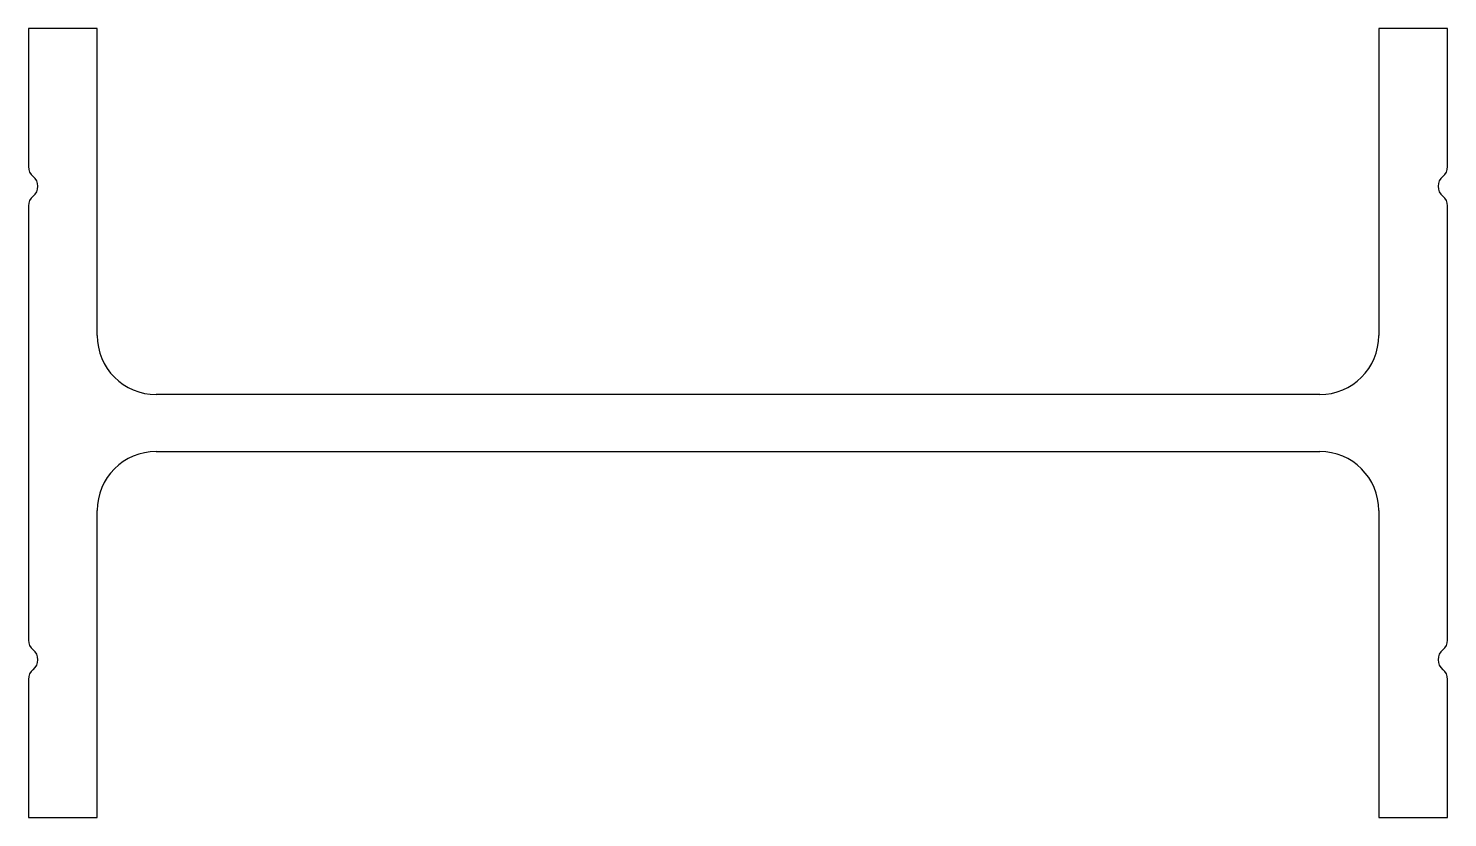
# Model space of a CAD drawing. Extents: x -48 to 66, y 17 to 80.
import ezdxf

# ---------------------------------------------------------------- set-up
doc = ezdxf.new("R2010")
doc.units = 0
doc.layers.get('0').update_dxf_attribs({"linetype": 'CONTINUOUS'})

msp = doc.modelspace()

# ---------------------------------------------------------------- linework, layer by layer
for p, q in [((-42.61, 80.06), (-48.15, 80.06)), ((-48.15, 80.06), (-48.15, 68.95)), ((-42.61, 55.36), (-42.61, 80.06)), ((66.15, 80.06), (60.61, 80.06)), ((60.61, 80.06), (60.61, 55.36)), ((66.15, 68.95), (66.15, 80.06)), ((-48.15, 65.78), (-48.15, 30.85)), ((66.15, 30.85), (66.15, 65.78)), ((55.85, 50.6), (-37.85, 50.6)), ((-37.85, 46.03), (55.85, 46.03)), ((-42.61, 16.56), (-42.61, 41.26)), ((60.61, 41.26), (60.61, 16.56)), ((-48.15, 27.68), (-48.15, 16.56)), ((66.15, 16.56), (66.15, 27.68)), ((-48.15, 16.56), (-42.61, 16.56)), ((60.61, 16.56), (66.15, 16.56))]:
    msp.add_line(p, q)
for centre, radius, start, end in [((-47.13, 68.95), 1.02, 180, 231.3178), ((65.13, 68.95), 1.02, 308.6822, 0), ((-48.4, 67.36), 1.02, 308.6822, 51.3178), ((66.4, 67.36), 1.02, 128.6822, 231.3178), ((-47.13, 65.78), 1.02, 128.6822, 180), ((65.13, 65.78), 1.02, 360, 51.3178), ((-37.85, 55.36), 4.76, 180, 270), ((55.85, 55.36), 4.76, 270, 0), ((-37.85, 41.26), 4.76, 90, 180), ((55.85, 41.26), 4.76, 0, 90), ((-47.13, 30.85), 1.02, 180, 231.3178), ((-48.4, 29.26), 1.02, 308.6822, 51.3178), ((66.4, 29.26), 1.02, 128.6822, 231.3178), ((65.13, 30.85), 1.02, 308.6822, 0), ((-47.13, 27.68), 1.02, 128.6822, 180), ((65.13, 27.68), 1.02, 360, 51.3178)]:
    msp.add_arc(centre, radius, start, end)

doc.saveas('drawing.dxf')
